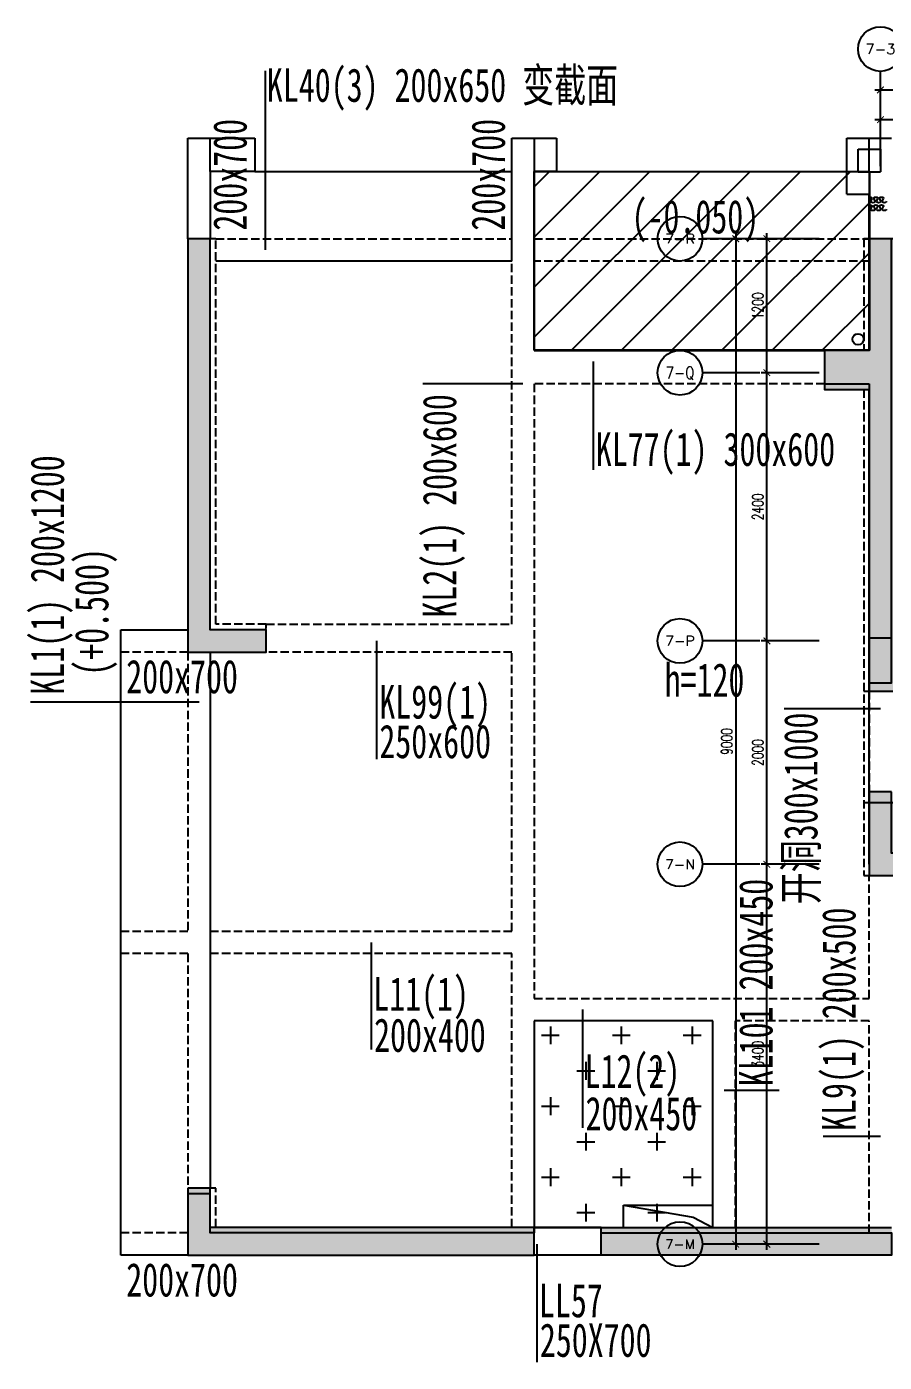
# Model space of a CAD drawing. Header units: millimetres. Extents: x 150839 to 219642, y 49429 to 88695.
# Drawn here: x 150839 to 158517, y 76637 to 88593 of the extents above; entities that cross this region are included whole.
import ezdxf
from ezdxf.enums import TextEntityAlignment as Align
from ezdxf.lldxf.tags import DXFTag
from ezdxf.xclip import XClip

# ---------------------------------------------------------------- set-up
doc = ezdxf.new("R2010")
doc.units = ezdxf.units.MM
doc.header["$LTSCALE"] = 300
doc.header["$XCLIPFRAME"] = 0
doc.linetypes.add('DASH', pattern=[0.35, 0.25, -0.1])
doc.linetypes.add('HIDDEN2', pattern=[0.1875, 0.125, -0.0625])
doc.layers.get('0').update_dxf_attribs({"color": 97})
doc.layers.get('DEFPOINTS').update_dxf_attribs({"color": 217, "linetype": 'HIDDEN2'})
for name, color, linetype in [('00-墙填充', 8, 'Continuous'), ('00-墙实线', 6, 'Continuous'), ('00-墙虚线-下层', 6, 'DASH'), ('00-平面洞口', 3, 'Continuous'), ('00-板厚度', 7, 'Continuous'), ('00-板填充', 8, 'Continuous'), ('00-梁实线', 2, 'Continuous'), ('00-梁编号', 2, 'Continuous'), ('00-梁虚线', 4, 'DASH'), ('AXIS', 3, 'Continuous'), ('AXIS_TEXT', 7, 'Continuous'), ('E_detail', 125, 'Continuous'), ('EQUIP-动力', 1, 'Continuous'), ('P平-ARCHWALL', 253, 'HIDDEN2'), ('P平-CURT', 253, 'Continuous'), ('P平-PUBDIM', 3, 'Continuous'), ('WALL', 4, 'Continuous')]:
    doc.layers.add(name, color=color, linetype=linetype)
for name, color, linetype, lineweight in [('A-ANNO-DOTE-AXIS-TEXT', 7, 'Continuous', 9), ('PUB_HATCH', 8, 'Continuous', 0), ('墙洞门', 174, 'Continuous', 18)]:
    doc.layers.add(name, color=color, linetype=linetype, lineweight=lineweight)
doc.styles.add('_TCH_AXIS', font='COMPLEX', dxfattribs={"bigfont": 'GBCBIG'})
doc.styles.add('A10-2栋平面_SEN20RSI$0$DIM_FONT', font='SIMPLEX.shx', dxfattribs={"width": 0.7, "bigfont": 'hztxt.shx'})
doc.styles.add('A10-2栋平面_SEN20RSI$0$STANDARD', font='txt4.shx', dxfattribs={"bigfont": 'fstxt.shx'})
doc.styles.add('COMPLEX', font='complex')
doc.styles.add('TXT', font='txt.shx', dxfattribs={"width": 0.7, "bigfont": '1.shx'})
doc.styles.add('黑体', font='simhei.ttf', dxfattribs={"width": 0.7})
tags = doc.linetypes.add('DASHED2', pattern=[0.375, 0.25, -0.125]).pattern_tags.tags
tags[6:7] = [DXFTag(74, 4), DXFTag(75, 0), DXFTag(340, '0'), DXFTag(46, 1.0), DXFTag(50, 0.0), DXFTag(44, 0.0), DXFTag(45, 0.0)]
tags[4:5] = [DXFTag(74, 4), DXFTag(75, 0), DXFTag(340, '0'), DXFTag(46, 1.0), DXFTag(50, 0.0), DXFTag(44, 0.0), DXFTag(45, 0.0)]
doc.dimstyles.new('大样50', dxfattribs={"dimscale": 0.5, "dimtxt": 200, "dimasz": 120, "dimexe": 100, "dimexo": 100, "dimgap": 60, "dimtad": 1, "dimdec": 0, "dimzin": 0, "dimdsep": 46, "dimtxsty": 'TXT', "dimblk": 'ARCHTICK', "dimcen": 0.09, "dimdle": 100, "dimclrd": 4, "dimclre": 3, "dimclrt": 65, "dimadec": 0, "dimazin": 0, "dimtfac": 1, "dimtdec": 0, "dimtix": 1, "dimtmove": 2, "dimatfit": 3, "dimldrblk": 'ARCHTICK', "dimfxl": 1, "dimtolj": 1, "dimtzin": 0, "dimarcsym": 0})

# ---------------------------------------------------------------- blocks, each defined once
blk = doc.blocks.new('df')
at = {"layer": '00-墙填充'}
for points in [[(913290, 67030), (913290, 63330), (913990, 63330), (913990, 63530), (913490, 63530), (913490, 67030)], [(919640, 62980), (919640, 67030), (919390, 67030), (919390, 66030), (918990, 66030), (918990, 65730), (919390, 65730), (919390, 62980)], [(919640, 61580), (919640, 61980), (919390, 61980), (919390, 61330), (922490, 61330), (922490, 61580)], [(913290, 58530), (913290, 57930), (916390, 57930), (916390, 58180), (913490, 58180), (913490, 58530)], [(916990, 57930), (916990, 58180), (917990, 58180), (918190, 58180), (919590, 58180), (919590, 57930)]]:
    blk.add_hatch(color=8, dxfattribs=at).paths.add_polyline_path(points)
at = {"layer": '00-墙实线', "color": 8}
for p, q in [((913290, 67030), (913290, 63330)), ((913490, 67030), (913290, 67030)), ((913490, 63530), (913490, 67030)), ((919640, 67030), (919390, 67030)), ((919390, 67030), (919390, 66030)), ((919390, 66030), (918990, 66030)), ((918990, 66030), (918990, 65730)), ((918990, 65730), (919390, 65730)), ((919390, 65730), (919390, 62980)), ((913990, 63530), (913490, 63530)), ((913990, 63330), (913990, 63530)), ((913290, 63330), (913990, 63330)), ((919390, 62980), (919640, 62980)), ((919640, 61980), (919390, 61980)), ((919390, 61980), (919390, 61330)), ((919390, 61330), (919390, 61330)), ((919390, 61330), (922490, 61330)), ((913290, 58530), (913290, 57930)), ((913490, 58530), (913290, 58530)), ((913490, 58180), (913490, 58530)), ((916390, 58180), (913490, 58180)), ((916390, 57930), (916390, 58180)), ((916990, 57930), (916990, 58180)), ((916990, 58180), (917990, 58180)), ((917990, 58180), (917990, 58180)), ((917990, 58180), (918190, 58180)), ((918190, 58180), (918190, 58180)), ((918190, 58180), (919590, 58180)), ((913290, 57930), (916390, 57930)), ((919590, 57930), (916990, 57930))]:
    blk.add_line(p, q, dxfattribs=at)
at = {"layer": '00-墙虚线-下层', "color": 8}
for p, q in [((913290, 67030), (913290, 63330)), ((913540, 67030), (913290, 67030)), ((913540, 63580), (913540, 67030)), ((919390, 67030), (919340, 67030)), ((919340, 67030), (919340, 66030)), ((919340, 66030), (918990, 66030)), ((918990, 66030), (918990, 65730)), ((918990, 65730), (918990, 65680)), ((918990, 65680), (919340, 65680)), ((919340, 65680), (919340, 61330)), ((913990, 63580), (913540, 63580)), ((913990, 63330), (913990, 63580)), ((913290, 63330), (913990, 63330)), ((919340, 61330), (919390, 61330)), ((913290, 58530), (913290, 57930)), ((913540, 58530), (913290, 58530)), ((913540, 58180), (913540, 58530)), ((916390, 58180), (913540, 58180)), ((916390, 57930), (916390, 58180)), ((916990, 57930), (916990, 58180)), ((916990, 58180), (917990, 58180)), ((917990, 58180), (917990, 58180)), ((917990, 58180), (918190, 58180)), ((918190, 58180), (918190, 58180)), ((918190, 58180), (919590, 58180)), ((913290, 57930), (916390, 57930)), ((919590, 57930), (916990, 57930))]:
    blk.add_line(p, q, dxfattribs=at)
at = {"layer": '00-平面洞口', "color": 8}
for p, q in [((917190, 58380), (917815, 58272)), ((917815, 58272), (917990, 58180))]:
    blk.add_line(p, q, dxfattribs=at)
at = {"layer": '00-板填充', "color": 8}
for p, q in [((916391, 67494), (916528, 67631)), ((916391, 67045), (916977, 67631)), ((916391, 66596), (917426, 67631)), ((916391, 66147), (917875, 67631)), ((916724, 66031), (918324, 67631)), ((917173, 66031), (918773, 67631)), ((917622, 66031), (919222, 67631)), ((918071, 66031), (919391, 67351)), ((918520, 66031), (919391, 66902)), ((918969, 66031), (919391, 66453)), ((916455, 59899), (916614, 59899)), ((916535, 59979), (916535, 59820)), ((917090, 59899), (917249, 59899)), ((917170, 59979), (917170, 59820)), ((917725, 59899), (917884, 59899)), ((917805, 59979), (917805, 59820)), ((916852, 59661), (916852, 59502)), ((917487, 59661), (917487, 59502)), ((916773, 59582), (916932, 59582)), ((917408, 59582), (917567, 59582)), ((916535, 59344), (916535, 59185)), ((917170, 59344), (917170, 59185)), ((917805, 59344), (917805, 59185)), ((916455, 59264), (916614, 59264)), ((917090, 59264), (917249, 59264)), ((917725, 59264), (917884, 59264)), ((916773, 58947), (916932, 58947)), ((916852, 59026), (916852, 58867)), ((917408, 58947), (917567, 58947)), ((917487, 59026), (917487, 58867)), ((916535, 58709), (916535, 58550)), ((917170, 58709), (917170, 58550)), ((917805, 58709), (917805, 58550)), ((916455, 58629), (916614, 58629)), ((917090, 58629), (917249, 58629)), ((917725, 58629), (917884, 58629)), ((916852, 58391), (916852, 58232)), ((917487, 58391), (917487, 58232)), ((916773, 58312), (916932, 58312)), ((917408, 58312), (917567, 58312))]:
    blk.add_line(p, q, dxfattribs=at)
at = {"layer": '00-梁实线', "color": 8}
for p, q in [((913290, 67030), (913290, 67930)), ((913290, 67930), (913890, 67930)), ((913490, 67630), (913490, 67930)), ((913890, 67930), (913890, 67630)), ((916190, 67630), (916190, 67930)), ((916190, 67930), (916590, 67930)), ((916390, 67930), (916390, 66030)), ((916590, 67930), (916590, 67630)), ((919190, 67630), (919190, 67930)), ((919190, 67930), (919590, 67930)), ((919390, 67630), (919390, 67930)), ((913890, 67630), (913490, 67630)), ((913490, 67630), (913490, 67030)), ((913890, 67630), (916190, 67630)), ((916190, 66830), (916190, 67630)), ((916590, 67630), (916390, 67630)), ((916391, 66031), (916391, 67631)), ((916391, 67631), (919391, 67631)), ((916590, 67630), (919190, 67630)), ((919190, 67630), (919390, 67630)), ((919390, 67630), (919390, 67030)), ((919391, 67631), (919391, 66031)), ((916190, 66830), (913540, 66830)), ((916390, 66030), (918990, 66030)), ((919391, 66031), (916391, 66031)), ((912690, 57930), (912690, 63530)), ((912690, 63530), (913290, 63530)), ((913490, 63330), (913490, 58530)), ((919340, 62980), (919640, 62980)), ((919640, 61980), (919340, 61980)), ((916390, 60030), (916390, 58130)), ((917990, 60030), (916390, 60030)), ((917990, 58180), (917990, 60030)), ((917190, 58180), (917190, 58380)), ((917190, 58380), (917990, 58380)), ((916990, 58180), (916390, 58180)), ((916390, 58180), (916990, 58180)), ((913290, 57930), (912690, 57930)), ((916990, 57930), (916390, 57930)), ((916990, 57930), (916390, 57930))]:
    blk.add_line(p, q, dxfattribs=at)
at = {"layer": '00-梁编号', "color": 8}
for p, q in [((913984, 66931), (913985, 68533)), ((916917, 65930), (916917, 64962)), ((916290, 65732), (915392, 65732)), ((914978, 63430), (914978, 62372)), ((913390, 62882), (911881, 62882)), ((919490, 62822), (918627, 62822)), ((914931, 60730), (914931, 59772)), ((916824, 60130), (916824, 59072)), ((918090, 59408), (918584, 59408)), ((919490, 58993), (918976, 58993)), ((916415, 58030), (916415, 56972))]:
    blk.add_line(p, q, dxfattribs=at)
at = {"layer": '00-梁虚线', "color": 8}
for p, q in [((913540, 67030), (916190, 67030)), ((916390, 67030), (919390, 67030)), ((916190, 63580), (916190, 66830)), ((919390, 66830), (916390, 66830)), ((918990, 65730), (916389, 65730)), ((916389, 65730), (916389, 60230)), ((913990, 63580), (916190, 63580)), ((913290, 63330), (912690, 63330)), ((913289, 63330), (913289, 60830)), ((916190, 63330), (913990, 63330)), ((916190, 60830), (916190, 63330)), ((919390, 62980), (919390, 61980)), ((919390, 60230), (919390, 61330)), ((912690, 60830), (913289, 60830)), ((913490, 60830), (916190, 60830)), ((913289, 60630), (912690, 60630)), ((913289, 60630), (913289, 58530)), ((916190, 60630), (913490, 60630)), ((916190, 58180), (916190, 60630)), ((916390, 60230), (919390, 60230)), ((919390, 60030), (918190, 60030)), ((918190, 60030), (918190, 58180)), ((919390, 58130), (919390, 60030)), ((913290, 58130), (912690, 58130)), ((916990, 57930), (916390, 57930))]:
    blk.add_line(p, q, dxfattribs=at)
at = {"layer": '墙洞门', "color": 8}
blk.add_line((916990, 57930), (916390, 57930), dxfattribs=at)
blk.add_line((916990, 57930), (916390, 57930), dxfattribs=at)
at = {"layer": '墙洞门', "color": 8, "linetype": 'ByBlock'}
blk.add_line((916990, 57930), (916390, 57930), dxfattribs=at)
at = {"layer": '00-板厚度', "color": 8, "style": '黑体', "width": 0.7}
blk.add_text('h=120', height=300, dxfattribs=at).set_placement((917915, 63080), align=Align.MIDDLE_CENTER)
at = {"layer": '00-梁编号', "color": 8, "ltscale": 3000, "style": '黑体', "width": 0.7}
for s, rotation, p in [('KL40(3) 200x650 变截面', 359.9972, (913997, 68255)), ('200x700', 90, (913816, 67102)), ('200x700', 90, (916128, 67102)), ('(-0.050)', 359.9972, (917262, 67077)), ('KL2(1) 200x600', 90, (915692, 63638)), ('KL1(1) 200x1200', 90, (912181, 62948)), (' (+0.500)', 90, (912578, 62975)), ('开洞300x1000', 90, (918926, 61072)), ('KL101 200x450', 90, (918524, 59443))]:
    blk.add_text(s, height=300, rotation=rotation, dxfattribs=at).set_placement(p)
for s, p in [('KL77(1) 300x600', (916942, 64996)), ('200x700', (912738, 62961)), ('KL99(1)', (915004, 62734)), ('250x600', (915004, 62380)), ('L11(1)', (914949, 60120)), ('200x400', (914957, 59751)), ('L12(2)', (916841, 59428)), ('200x450', (916850, 59049)), ('200x700', (912738, 57561)), ('LL57', (916433, 57375)), ('250X700', (916441, 57021))]:
    blk.add_text(s, height=300, dxfattribs=at).set_placement(p)
at = {"layer": '00-梁编号', "color": 8, "linetype": 'Continuous', "style": '黑体', "width": 0.7}
blk.add_text('KL9(1) 200x500', height=300, rotation=90, dxfattribs=at).set_placement((919267, 59043))
blk = doc.blocks.new('A$C2B9C41D5')
at = {"color": 8}
for p, q in [((14, 856), (37, 846)), ((51, 865), (25, 865)), ((37, 831), (14, 820)), ((14, 805), (37, 795)), ((37, 779), (14, 769)), ((14, 754), (37, 743)), ((38, 728), (15, 717)), ((15, 702), (38, 692)), ((38, 677), (15, 666)), ((15, 651), (38, 641)), ((38, 625), (15, 615)), ((15, 599), (38, 589)), ((38, 574), (15, 563)), ((15, 548), (38, 538)), ((38, 522), (16, 512)), ((16, 497), (39, 486)), ((39, 471), (16, 461)), ((16, 445), (39, 435)), ((39, 420), (16, 409)), ((16, 394), (39, 384)), ((39, 368), (16, 358)), ((16, 343), (39, 332)), ((39, 317), (16, 307)), ((17, 291), (40, 281)), ((40, 266), (17, 255)), ((17, 240), (40, 230)), ((28, 209), (17, 204)), ((28, 0), (28, 209))]:
    blk.add_line(p, q, dxfattribs=at)
at = {"color": 8, "extrusion": (0, 0, -1)}
for centre, major_axis, start_param, end_param in [((11, 838), (0.1, -18.7), -0.261799, 3.403392), ((40, 864), (0.1, -18.7), 4.654992, 6.544985), ((11, 787), (0.1, -18.7), -0.261799, 3.403392), ((12, 736), (0.1, -18.7), -0.261799, 3.403392), ((40, 813), (0.1, -18.7), 2.879793, 6.544985), ((40, 761), (0.1, -18.7), 2.879793, 6.544985), ((40, 710), (0.1, -18.7), 2.879793, 6.544985), ((12, 684), (0.1, -18.7), -0.261799, 3.403392), ((12, 633), (0.1, -18.7), -0.261799, 3.403392), ((12, 581), (0.1, -18.7), -0.261799, 3.403392), ((41, 659), (0.1, -18.7), 2.879793, 6.544985), ((41, 607), (0.1, -18.7), 2.879793, 6.544985), ((13, 530), (0.1, -18.7), -0.261799, 3.403392), ((13, 479), (0.1, -18.7), -0.261799, 3.403392), ((41, 556), (0.1, -18.7), 2.879793, 6.544985), ((41, 504), (0.1, -18.7), 2.879793, 6.544985), ((13, 427), (0.1, -18.7), -0.261799, 3.403392), ((13, 376), (0.1, -18.7), -0.261799, 3.403392), ((42, 453), (0.1, -18.7), 2.879793, 6.544985), ((42, 402), (0.1, -18.7), 2.879793, 6.544985), ((42, 350), (0.1, -18.7), 2.879793, 6.544985), ((14, 325), (0.1, -18.7), -0.261799, 3.403392), ((14, 273), (0.1, -18.7), -0.261799, 3.403392), ((14, 222), (0.1, -18.7), -0.261799, 3.403392), ((42, 299), (0.1, -18.7), 2.879793, 6.544985), ((43, 248), (0.1, -18.7), 2.879793, 6.544985), ((-2, -23), (0.2, 73.7), 0.103858, 0.754423), ((58, -23), (0.2, 73.7), -0.754423, -0.104277)]:
    blk.add_ellipse(centre, major_axis=major_axis, ratio=0.596091, start_param=start_param, end_param=end_param, dxfattribs=at)
blk = doc.blocks.new('_axiso')
blk.add_circle((0, 0), 0.5)
at = {"layer": 'A-ANNO-DOTE-AXIS-TEXT', "style": 'COMPLEX', "width": 1.041667}
blk.add_attdef('A', text='', height=0.56, dxfattribs=at).set_placement((-0.25, -0.28), (0.25, -0.28), align=Align.FIT)
blk = doc.blocks.new('_ArchTick')
at = {"color": 0, "linetype": 'ByBlock', "const_width": 0.15}
blk.add_lwpolyline([(-0.5, -0.5), (0.5, 0.5)], dxfattribs=at)
blk = doc.blocks.new('*D108')
at = {"layer": 'DEFPOINTS', "color": 0, "transparency": 16777216}
for p in [(157465, 86695), (157982, 86695), (157982, 85495)]:
    blk.add_point(p, dxfattribs=at)
at = {"layer": 'P平-PUBDIM', "color": 3, "lineweight": -2, "transparency": 16777216}
for p, q in [((157932, 86695), (157415, 86695)), ((157932, 85495), (157415, 85495))]:
    blk.add_line(p, q, dxfattribs=at)
at = {"layer": 'P平-PUBDIM', "color": 4, "lineweight": -2, "transparency": 16777216}
blk.add_line((157465, 85445), (157465, 86745), dxfattribs=at)
at = {"layer": 'P平-PUBDIM', "color": 4, "lineweight": -2, "transparency": 16777216, "xscale": 60, "yscale": 60, "zscale": 60}
for p, rotation in [((157465, 86695), 90), ((157465, 85495), 270)]:
    blk.add_blockref('_ArchTick', p, dxfattribs=dict(at, rotation=rotation))
at = {"layer": 'P平-PUBDIM', "color": 65, "transparency": 16777216, "insert": (157385, 86095), "char_height": 100, "attachment_point": 5, "rotation": 90, "style": 'TXT'}
blk.add_mtext('\\A1;1200', dxfattribs=at)
blk = doc.blocks.new('*D109')
at = {"layer": 'DEFPOINTS', "color": 0, "transparency": 16777216}
for p in [(157465, 85495), (157982, 85495), (157982, 83095)]:
    blk.add_point(p, dxfattribs=at)
at = {"layer": 'P平-PUBDIM', "color": 3, "lineweight": -2, "transparency": 16777216}
for p, q in [((157932, 85495), (157415, 85495)), ((157932, 83095), (157415, 83095))]:
    blk.add_line(p, q, dxfattribs=at)
at = {"layer": 'P平-PUBDIM', "color": 4, "lineweight": -2, "transparency": 16777216}
blk.add_line((157465, 83045), (157465, 85545), dxfattribs=at)
at = {"layer": 'P平-PUBDIM', "color": 4, "lineweight": -2, "transparency": 16777216, "xscale": 60, "yscale": 60, "zscale": 60}
for p, rotation in [((157465, 85495), 90), ((157465, 83095), 270)]:
    blk.add_blockref('_ArchTick', p, dxfattribs=dict(at, rotation=rotation))
at = {"layer": 'P平-PUBDIM', "color": 65, "transparency": 16777216, "insert": (157385, 84295), "char_height": 100, "attachment_point": 5, "rotation": 90, "style": 'TXT'}
blk.add_mtext('\\A1;2400', dxfattribs=at)
blk = doc.blocks.new('*D110')
at = {"layer": 'DEFPOINTS', "color": 0, "transparency": 16777216}
for p in [(157465, 83095), (157982, 83095), (157982, 81095)]:
    blk.add_point(p, dxfattribs=at)
at = {"layer": 'P平-PUBDIM', "color": 3, "lineweight": -2, "transparency": 16777216}
for p, q in [((157932, 83095), (157415, 83095)), ((157932, 81095), (157415, 81095))]:
    blk.add_line(p, q, dxfattribs=at)
at = {"layer": 'P平-PUBDIM', "color": 4, "lineweight": -2, "transparency": 16777216}
blk.add_line((157465, 81045), (157465, 83145), dxfattribs=at)
at = {"layer": 'P平-PUBDIM', "color": 4, "lineweight": -2, "transparency": 16777216, "xscale": 60, "yscale": 60, "zscale": 60}
for p, rotation in [((157465, 83095), 90), ((157465, 81095), 270)]:
    blk.add_blockref('_ArchTick', p, dxfattribs=dict(at, rotation=rotation))
at = {"layer": 'P平-PUBDIM', "color": 65, "transparency": 16777216, "insert": (157385, 82095), "char_height": 100, "attachment_point": 5, "rotation": 90, "style": 'TXT'}
blk.add_mtext('\\A1;2000', dxfattribs=at)
blk = doc.blocks.new('*D111')
at = {"layer": 'DEFPOINTS', "color": 0, "transparency": 16777216}
for p in [(157465, 81095), (157982, 81095), (157982, 77695)]:
    blk.add_point(p, dxfattribs=at)
at = {"layer": 'P平-PUBDIM', "color": 3, "lineweight": -2, "transparency": 16777216}
for p, q in [((157932, 81095), (157415, 81095)), ((157932, 77695), (157415, 77695))]:
    blk.add_line(p, q, dxfattribs=at)
at = {"layer": 'P平-PUBDIM', "color": 4, "lineweight": -2, "transparency": 16777216}
blk.add_line((157465, 77645), (157465, 81145), dxfattribs=at)
at = {"layer": 'P平-PUBDIM', "color": 4, "lineweight": -2, "transparency": 16777216, "xscale": 60, "yscale": 60, "zscale": 60}
for p, rotation in [((157465, 81095), 90), ((157465, 77695), 270)]:
    blk.add_blockref('_ArchTick', p, dxfattribs=dict(at, rotation=rotation))
at = {"layer": 'P平-PUBDIM', "color": 65, "transparency": 16777216, "insert": (157385, 79395), "char_height": 100, "attachment_point": 5, "rotation": 90, "style": 'TXT'}
blk.add_mtext('\\A1;3400', dxfattribs=at)
blk = doc.blocks.new('*D112')
at = {"layer": 'DEFPOINTS', "color": 0, "transparency": 16777216}
for p in [(157982, 86695), (157186, 77695), (157932, 77695)]:
    blk.add_point(p, dxfattribs=at)
at = {"layer": 'P平-PUBDIM', "color": 3, "lineweight": -2, "transparency": 16777216}
for p, q in [((157932, 86695), (157136, 86695)), ((157882, 77695), (157136, 77695))]:
    blk.add_line(p, q, dxfattribs=at)
at = {"layer": 'P平-PUBDIM', "color": 4, "lineweight": -2, "transparency": 16777216}
blk.add_line((157186, 86745), (157186, 77645), dxfattribs=at)
at = {"layer": 'P平-PUBDIM', "color": 4, "lineweight": -2, "transparency": 16777216, "xscale": 60, "yscale": 60, "zscale": 60}
for p, rotation in [((157186, 86695), 90), ((157186, 77695), 270)]:
    blk.add_blockref('_ArchTick', p, dxfattribs=dict(at, rotation=rotation))
at = {"layer": 'P平-PUBDIM', "color": 65, "transparency": 16777216, "insert": (157106, 82195), "char_height": 100, "attachment_point": 5, "rotation": 90, "style": 'TXT'}
blk.add_mtext('\\A1;9000', dxfattribs=at)
blk = doc.blocks.new('*D113')
at = {"layer": 'DEFPOINTS', "color": 0, "transparency": 16777216}
for p in [(158482, 87760), (158482, 87295), (161382, 87295)]:
    blk.add_point(p, dxfattribs=at)
at = {"layer": 'P平-PUBDIM', "color": 4, "lineweight": -2, "transparency": 16777216}
blk.add_line((161432, 87760), (158432, 87760), dxfattribs=at)
at = {"layer": 'P平-PUBDIM', "color": 3, "lineweight": -2, "transparency": 16777216}
for p, q in [((158482, 87345), (158482, 87810)), ((161382, 87345), (161382, 87810))]:
    blk.add_line(p, q, dxfattribs=at)
at = {"layer": 'P平-PUBDIM', "color": 4, "lineweight": -2, "transparency": 16777216, "xscale": 60, "yscale": 60, "zscale": 60, "rotation": 180}
blk.add_blockref('_ArchTick', (158482, 87760), dxfattribs=at)
at = {"layer": 'P平-PUBDIM', "color": 4, "lineweight": -2, "transparency": 16777216, "xscale": 60, "yscale": 60, "zscale": 60}
blk.add_blockref('_ArchTick', (161382, 87760), dxfattribs=at)
at = {"layer": 'P平-PUBDIM', "color": 65, "transparency": 16777216, "insert": (159932, 87840), "char_height": 100, "attachment_point": 5, "style": 'TXT'}
blk.add_mtext('\\A1;2900', dxfattribs=at)
blk = doc.blocks.new('*D114')
at = {"layer": 'DEFPOINTS', "color": 0, "transparency": 16777216}
for p in [(168382, 88027), (158482, 87295), (168382, 87295)]:
    blk.add_point(p, dxfattribs=at)
at = {"layer": 'P平-PUBDIM', "color": 4, "lineweight": -2, "transparency": 16777216}
blk.add_line((158432, 88027), (168432, 88027), dxfattribs=at)
at = {"layer": 'P平-PUBDIM', "color": 3, "lineweight": -2, "transparency": 16777216}
for p, q in [((158482, 87345), (158482, 88077)), ((168382, 87345), (168382, 88077))]:
    blk.add_line(p, q, dxfattribs=at)
at = {"layer": 'P平-PUBDIM', "color": 4, "lineweight": -2, "transparency": 16777216, "xscale": 60, "yscale": 60, "zscale": 60, "rotation": 180}
blk.add_blockref('_ArchTick', (158482, 88027), dxfattribs=at)
at = {"layer": 'P平-PUBDIM', "color": 4, "lineweight": -2, "transparency": 16777216, "xscale": 60, "yscale": 60, "zscale": 60}
blk.add_blockref('_ArchTick', (168382, 88027), dxfattribs=at)
at = {"layer": 'P平-PUBDIM', "color": 65, "transparency": 16777216, "insert": (163432, 88107), "char_height": 100, "attachment_point": 5, "style": 'TXT'}
blk.add_mtext('\\A1;9900', dxfattribs=at)
blk = doc.blocks.new('htrwhth4w')
at = {"layer": 'EQUIP-动力', "color": 250, "linetype": 'DASHED2'}
for p, q in [((200519, 87067), (200519, 87041)), ((200528, 87030), (200538, 87053)), ((200553, 87053), (200564, 87030)), ((200579, 87030), (200589, 87053)), ((200604, 87053), (200615, 87030)), ((200630, 87030), (200640, 87053)), ((200519, 86997), (200519, 86971)), ((200528, 86960), (200538, 86983)), ((200553, 86983), (200564, 86960)), ((200579, 86960), (200589, 86983)), ((200604, 86983), (200615, 86960)), ((200630, 86960), (200640, 86983))]:
    blk.add_line(p, q, dxfattribs=at)
at = {"layer": 'EQUIP-动力', "color": 250, "linetype": 'DASHED2', "extrusion": (0, 0, -1)}
for centre, start_param, end_param in [((200520, 87056), 4.654992, 6.544985), ((200571, 87056), 2.879793, 6.544985), ((200622, 87056), 2.879793, 6.544985), ((200520, 86986), 4.654992, 6.544985), ((200546, 87027), -0.261799, 3.403392), ((200546, 86957), -0.261799, 3.403392), ((200571, 86986), 2.879793, 6.544985), ((200597, 87027), -0.261799, 3.403392), ((200597, 86957), -0.261799, 3.403392), ((200622, 86986), 2.879793, 6.544985), ((200648, 87027), -0.261799, 3.403392), ((200648, 86957), -0.261799, 3.403392)]:
    blk.add_ellipse(centre, major_axis=(18.7, 0.1), ratio=0.596091, start_param=start_param, end_param=end_param, dxfattribs=at)
at = {"layer": 'EQUIP-动力', "color": 250, "linetype": 'DASHED2', "flags": 9}
for tag, style, width in [('XSIZE', 'A10-2栋平面_SEN20RSI$0$STANDARD', 0.8), ('YSIZE', 'A10-2栋平面_SEN20RSI$0$STANDARD', 0.8), ('XSIZE', 'A10-2栋平面_SEN20RSI$0$DIM_FONT', 0.7), ('YSIZE', 'A10-2栋平面_SEN20RSI$0$DIM_FONT', 0.7)]:
    blk.add_attdef(tag, (209413, 80719), '', height=0.5, rotation=0.0069, dxfattribs=dict(at, style=style, width=width))
blk = doc.blocks.new('A$C26043CBD')
at = {"layer": 'PUB_HATCH'}
h = blk.add_hatch(color=256, dxfattribs=at)
h.paths.add_polyline_path([(6300, 35000), (6100, 35000), (6100, 34000), (5700, 34000), (5700, 33650), (6100, 33650), (6100, 31425), (6300, 31425)])
h.paths.add_polyline_path([(6100, 31425), (6100, 31025), (6300, 31025), (6300, 31025), (6300, 31425)])
blk.add_hatch(color=256, dxfattribs=at).paths.add_polyline_path([(9200, 29500), (6300, 29500), (6300, 30050), (6100, 30050), (6100, 29300), (9200, 29300)])
at = {"layer": '00-墙实线'}
blk.add_line((6300, 31425), (6100, 31425), dxfattribs=at)
for points in [[(6100, 31025), (6300, 31025), (6300, 31025), (6300, 31025), (6300, 35000), (6100, 35000), (6100, 34000), (5700, 34000), (5700, 33650), (6100, 33650), (6100, 31025)], [(6300, 30050), (6100, 30050), (6100, 29300), (9200, 29300), (9200, 29500), (6300, 29500), (6300, 30050)]]:
    blk.add_lwpolyline(points, dxfattribs=at)
blk = doc.blocks.new('rtwhrwg')
at = {"layer": 'PUB_HATCH'}
for points in [[(136527, 83195), (136027, 83195), (136027, 86695), (135827, 86695), (135827, 82995), (136527, 82995)], [(145027, 81195), (142127, 81195), (142127, 81745), (141927, 81745), (141927, 80995), (145027, 80995)]]:
    blk.add_hatch(color=256, dxfattribs=at).paths.add_polyline_path(points)
h = blk.add_hatch(color=256, dxfattribs=at)
h.paths.add_polyline_path([(142127, 86695), (141927, 86695), (141927, 85695), (141527, 85695), (141527, 85345), (141927, 85345), (141927, 83120), (142127, 83120)])
h.paths.add_polyline_path([(141927, 83120), (141927, 82720), (142127, 82720), (142127, 82720), (142127, 83120)])
h = blk.add_hatch(color=256, dxfattribs=at)
h.paths.add_polyline_path([(142127, 77795), (140727, 77795), (140527, 77795), (139527, 77795), (139527, 77595), (142127, 77595)])
h.paths.add_polyline_path([(138927, 77795), (136027, 77795), (136027, 78145), (135827, 78145), (135827, 77595), (138927, 77595)])
at = {"layer": '00-墙实线'}
blk.add_line((142127, 83120), (141927, 83120), dxfattribs=at)
for points in [[(135827, 86695), (135827, 82995), (136527, 82995), (136527, 83195), (136027, 83195), (136027, 86695)], [(135827, 78145), (135827, 77595), (138927, 77595), (138927, 77795), (136027, 77795), (136027, 78145)], [(139527, 77595), (139527, 77795), (140527, 77795), (140527, 77795), (140727, 77795), (140727, 77795), (142127, 77795), (142127, 77595)]]:
    blk.add_lwpolyline(points, close=True, dxfattribs=at)
for points in [[(141927, 82720), (142127, 82720), (142127, 82720), (142127, 82720), (142127, 86695), (141927, 86695), (141927, 85695), (141527, 85695), (141527, 85345), (141927, 85345), (141927, 82720)], [(142127, 81745), (141927, 81745), (141927, 80995), (145027, 80995), (145027, 81195), (142127, 81195), (142127, 81745)]]:
    blk.add_lwpolyline(points, dxfattribs=at)
at = {"layer": 'WALL'}
for p, q in [((141727, 87595), (142127, 87595)), ((141727, 87095), (141727, 87595)), ((141827, 87495), (142027, 87495)), ((141827, 87295), (141827, 87495)), ((142027, 87495), (142027, 87295))]:
    blk.add_line(p, q, dxfattribs=at)
at = {"layer": 'WALL', "linetype": 'ByBlock'}
for p, q in [((141827, 87295), (142027, 87295)), ((141727, 87095), (141927, 87095)), ((141927, 85695), (141927, 87095)), ((141927, 85695), (141527, 85695)), ((141527, 85695), (141527, 85345)), ((141527, 85345), (141927, 85345)), ((141927, 81095), (141927, 85345))]:
    blk.add_line(p, q, dxfattribs=at)
ref = blk.add_blockref('A$C26043CBD', (135827, 51695))
XClip(ref).set_block_clipping_path([(5323.565745626, 36424.6593090541), (5343.260554382, 28138.7393014318), (11959.7920761615, 25127.4660112042), (16626.8143280208, 25540.778666953), (16272.3546851448, 36424.6593090541)])

msp = doc.modelspace()

# ---------------------------------------------------------------- linework, layer by layer
at = {"layer": 'AXIS'}
msp.add_line((158481.8, 87344.9), (158481.8, 88192.6), dxfattribs=at)
at = {"layer": 'P平-ARCHWALL', "linetype": 'Continuous'}
msp.add_circle((158281.8, 85794.9), 50, dxfattribs=at)
at = {"layer": 'P平-PUBDIM'}
for p, q in [((157400.8, 86694.9), (156887.5, 86694.9)), ((157400.8, 85494.9), (156887.5, 85494.9)), ((157400.8, 83094.9), (156887.5, 83094.9)), ((157400.8, 81094.9), (156887.5, 81094.9)), ((157400.8, 77694.9), (156887.5, 77694.9))]:
    msp.add_line(p, q, dxfattribs=at)

# ---------------------------------------------------------------- block references
at = {"layer": 'AXIS'}
ref = msp.add_blockref('_axiso', (158481.8, 88392.6), dxfattribs=dict(at, xscale=400, yscale=400, zscale=400))
ref.add_attrib('A', '7-3', dxfattribs={"layer": 'AXIS_TEXT', "height": 92.5, "style": '_TCH_AXIS'}).set_placement((158349.6, 88346.4), (158613.9, 88346.4), align=Align.FIT)
at = {"layer": 'DEFPOINTS'}
msp.add_blockref('df', (-761008.1, 19665.2), dxfattribs=at)
at = {"layer": 'E_detail'}
msp.add_blockref('rtwhrwg', (16455.1, 0), dxfattribs=at)
at = {"layer": 'EQUIP-动力', "color": 1, "linetype": 'Continuous'}
msp.add_blockref('htrwhth4w', (-42131.2, 0.3), dxfattribs=at)
at = {"layer": 'P平-CURT', "extrusion": (0, 0, -1)}
ref = msp.add_blockref('A$C2B9C41D5', (-159252.6, 87016.1), dxfattribs=dict(at, xscale=-1, zscale=-1, rotation=270))
XClip(ref).set_block_clipping_path([(-178.338728893, -42.2604909489), (360.1842970083, 636.2823564518)])
ref = msp.add_blockref('A$C2B9C41D5', (-159252.6, 86946.1), dxfattribs=dict(at, xscale=-1, zscale=-1, rotation=270))
XClip(ref).set_block_clipping_path([(-108.338728893, -42.2604909489), (430.1842970083, 636.2823564518)])
at = {"layer": 'P平-PUBDIM'}
ref = msp.add_blockref('_axiso', (156687.5, 86694.9), dxfattribs=dict(at, xscale=400, yscale=400, zscale=400))
ref.add_attrib('A', '7-R', dxfattribs={"layer": 'AXIS_TEXT', "height": 87.3, "style": '_TCH_AXIS'}).set_placement((156554.5, 86651.3), (156820.6, 86651.3), align=Align.FIT)
ref = msp.add_blockref('_axiso', (156687.5, 85494.9), dxfattribs=dict(at, xscale=400, yscale=400, zscale=400))
ref.add_attrib('A', '7-Q', dxfattribs={"layer": 'AXIS_TEXT', "height": 108.28, "style": '_TCH_AXIS', "width": 0.807692}).set_placement((156558.4, 85440.8), (156816.7, 85440.8), align=Align.FIT)
ref = msp.add_blockref('_axiso', (156687.5, 83094.9), dxfattribs=dict(at, xscale=400, yscale=400, zscale=400))
ref.add_attrib('A', '7-P', dxfattribs={"layer": 'AXIS_TEXT', "height": 88.54, "style": '_TCH_AXIS'}).set_placement((156554.7, 83050.7), (156820.4, 83050.7), align=Align.FIT)
ref = msp.add_blockref('_axiso', (156687.5, 81094.9), dxfattribs=dict(at, xscale=400, yscale=400, zscale=400))
ref.add_attrib('A', '7-N', dxfattribs={"layer": 'AXIS_TEXT', "height": 86.08, "style": '_TCH_AXIS'}).set_placement((156554.3, 81051.9), (156820.8, 81051.9), align=Align.FIT)
ref = msp.add_blockref('_axiso', (156687.5, 77694.9), dxfattribs=dict(at, xscale=400, yscale=400, zscale=400))
ref.add_attrib('A', '7-M', dxfattribs={"layer": 'AXIS_TEXT', "height": 83.74, "style": '_TCH_AXIS'}).set_placement((156554, 77653.1), (156821.1, 77653.1), align=Align.FIT)

# ---------------------------------------------------------------- dimensions: what is measured, and where the dimension line sits
for base, p1, p2, picture, middle in [((168381.8, 88026.6), (158481.8, 87294.9), (168381.8, 87294.9), '*D114', (163431.8, 88106.6)), ((158481.8, 87759.9), (161381.8, 87294.9), (158481.8, 87294.9), '*D113', (159931.8, 87839.9))]:
    dim = msp.add_linear_dim(base=base, p1=p1, p2=p2, dimstyle='大样50', dxfattribs=at)
    dim.commit()
    dim.dimension.update_dxf_attribs({"geometry": picture, "text_midpoint": middle})
dim = msp.add_linear_dim(base=(157185.6, 77694.9), p1=(157981.7, 86694.9), p2=(157931.7, 77694.9), angle=90, dimstyle='大样50', dxfattribs=at)
dim.commit()
dim.dimension.update_dxf_attribs({"geometry": '*D112', "text_midpoint": (157105.6, 82194.9)})
for p1, p2, picture, middle in [((157981.7, 85494.9), (157981.7, 86694.9), '*D108', (157385, 86094.9)), ((157981.7, 83094.9), (157981.7, 85494.9), '*D109', (157385, 84294.9)), ((157981.7, 81094.9), (157981.7, 83094.9), '*D110', (157385, 82094.9)), ((157981.7, 77694.9), (157981.7, 81094.9), '*D111', (157385, 79394.9))]:
    dim = msp.add_aligned_dim(p1=p1, p2=p2, distance=516.7, dimstyle='大样50', dxfattribs=at)
    dim.commit()
    dim.dimension.update_dxf_attribs({"geometry": picture, "text_midpoint": middle})

doc.saveas('drawing.dxf')
